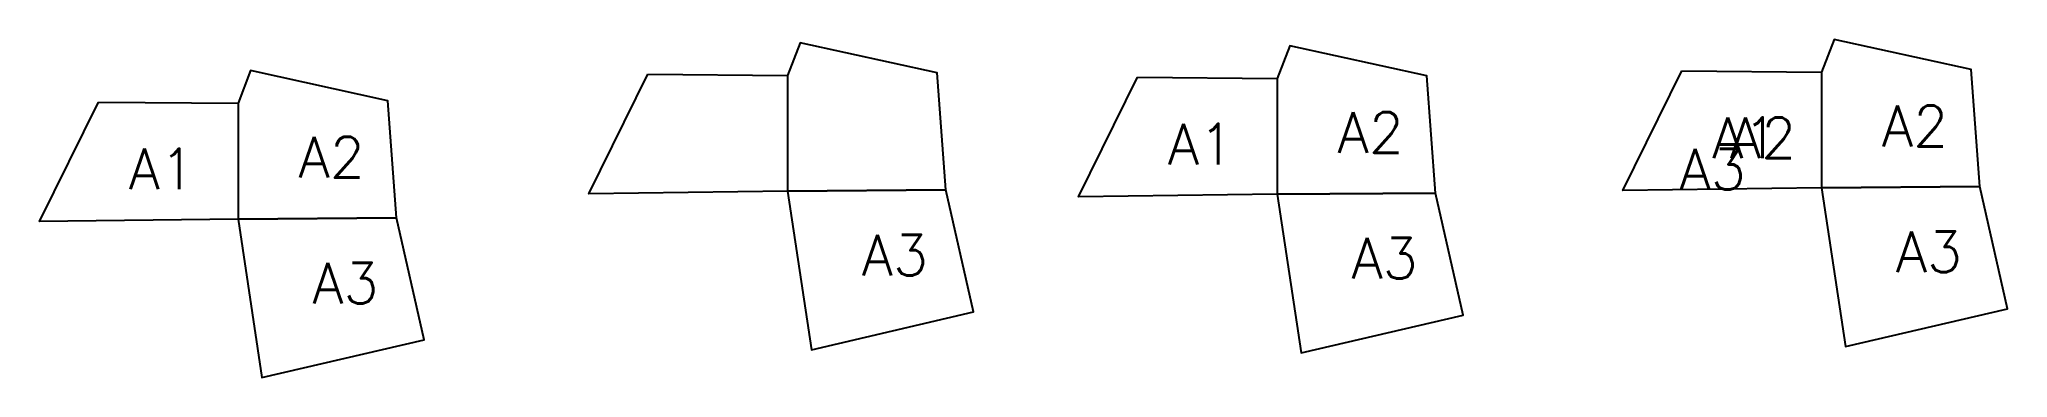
# Model space of a CAD drawing. Header units: feet. Extents: x 2421 to 3389, y 7353 to 7519.
import ezdxf

# ---------------------------------------------------------------- set-up
doc = ezdxf.new("R2010")
doc.units = ezdxf.units.FT
doc.header["$MEASUREMENT"] = 0
for name, color, linetype in [('_2error_test_not_closed', 1, 'Continuous'), ('_3error_test_multi_labels', 6, 'Continuous'), ('_error_test_no_labels', 2, 'Continuous')]:
    doc.layers.add(name, color=color, linetype=linetype)
doc.styles.get("Standard").update_dxf_attribs({"font": 'simplex.shx'})

msp = doc.modelspace()

# ---------------------------------------------------------------- linework, layer by layer
at = {"flags": 128}
for points in [[(2518.63, 7430.65), (2596.55, 7431.27), (2592.22, 7488.8), (2524.82, 7503.64), (2518.63, 7487.56), (2518.63, 7430.65)], [(2449.99, 7488.18), (2518.63, 7487.56), (2518.63, 7430.65), (2420.93, 7429.41), (2449.99, 7488.18)], [(2518.63, 7430.65), (2530.38, 7352.71), (2610.16, 7371.27), (2596.55, 7431.27), (2518.63, 7430.65)]]:
    msp.add_lwpolyline(points, close=True, dxfattribs=at)
at = {"layer": '_2error_test_not_closed', "flags": 128}
for points in [[(3029.56, 7442.83), (3107.48, 7443.45), (3103.15, 7500.98), (3035.75, 7515.82), (3029.56, 7499.74), (3029.56, 7442.83)], [(2960.92, 7500.36), (3029.56, 7499.74), (3029.56, 7442.83), (2931.86, 7441.59), (2960.92, 7500.36)]]:
    msp.add_lwpolyline(points, dxfattribs=at)
msp.add_lwpolyline([(3029.56, 7442.83), (3041.31, 7364.89), (3121.09, 7383.44), (3107.48, 7443.45), (3029.56, 7442.83)], close=True, dxfattribs=at)
at = {"layer": '_3error_test_multi_labels', "flags": 128}
for points in [[(3297.2, 7445.98), (3375.12, 7446.6), (3370.79, 7504.13), (3303.39, 7518.98), (3297.2, 7502.89), (3297.2, 7445.98)], [(3228.56, 7503.51), (3297.2, 7502.89), (3297.2, 7445.98), (3199.5, 7444.75), (3228.56, 7503.51)], [(3297.2, 7445.98), (3308.95, 7368.04), (3388.73, 7386.6), (3375.12, 7446.6), (3297.2, 7445.98)]]:
    msp.add_lwpolyline(points, close=True, dxfattribs=at)
at = {"layer": '_error_test_no_labels', "flags": 128}
for points in [[(2788.76, 7444.35), (2866.68, 7444.97), (2862.35, 7502.5), (2794.94, 7517.34), (2788.76, 7501.26), (2788.76, 7444.35)], [(2720.12, 7501.88), (2788.76, 7501.26), (2788.76, 7444.35), (2691.05, 7443.11), (2720.12, 7501.88)], [(2788.76, 7444.35), (2800.51, 7366.41), (2880.28, 7384.97), (2866.68, 7444.97), (2788.76, 7444.35)]]:
    msp.add_lwpolyline(points, close=True, dxfattribs=at)

# ---------------------------------------------------------------- texts
at = {"char_height": 20, "attachment_point": 1}
for s, insert in [('A1', (2464.83, 7465.29)), ('A2', (2548.32, 7471.06)), ('A3', (2555.12, 7409.21))]:
    msp.add_mtext_dynamic_manual_height_columns(s, width=24.7361, gutter_width=1, heights=[0], dxfattribs=dict(at, insert=insert))
at = {"layer": '_2error_test_not_closed', "char_height": 20, "attachment_point": 1}
for s, insert in [('A2', (3059.25, 7483.24)), ('A1', (2975.76, 7477.47)), ('A3', (3066.05, 7421.38))]:
    msp.add_mtext_dynamic_manual_height_columns(s, width=24.7361, gutter_width=1, heights=[0], dxfattribs=dict(at, insert=insert))
at = {"layer": '_3error_test_multi_labels', "char_height": 20, "attachment_point": 1}
for s, insert in [('A2', (3326.89, 7486.4)), ('A1', (3243.4, 7480.62)), ('A2', (3252.15, 7480.62)), ('A3', (3227.42, 7465.1)), ('A3', (3333.69, 7424.54))]:
    msp.add_mtext_dynamic_manual_height_columns(s, width=24.7361, gutter_width=1, heights=[0], dxfattribs=dict(at, insert=insert))
at = {"layer": '_error_test_no_labels', "insert": (2825.25, 7422.9), "char_height": 20, "attachment_point": 1}
msp.add_mtext_dynamic_manual_height_columns('A3', width=24.7361, gutter_width=1, heights=[0], dxfattribs=at)

doc.saveas('drawing.dxf')
